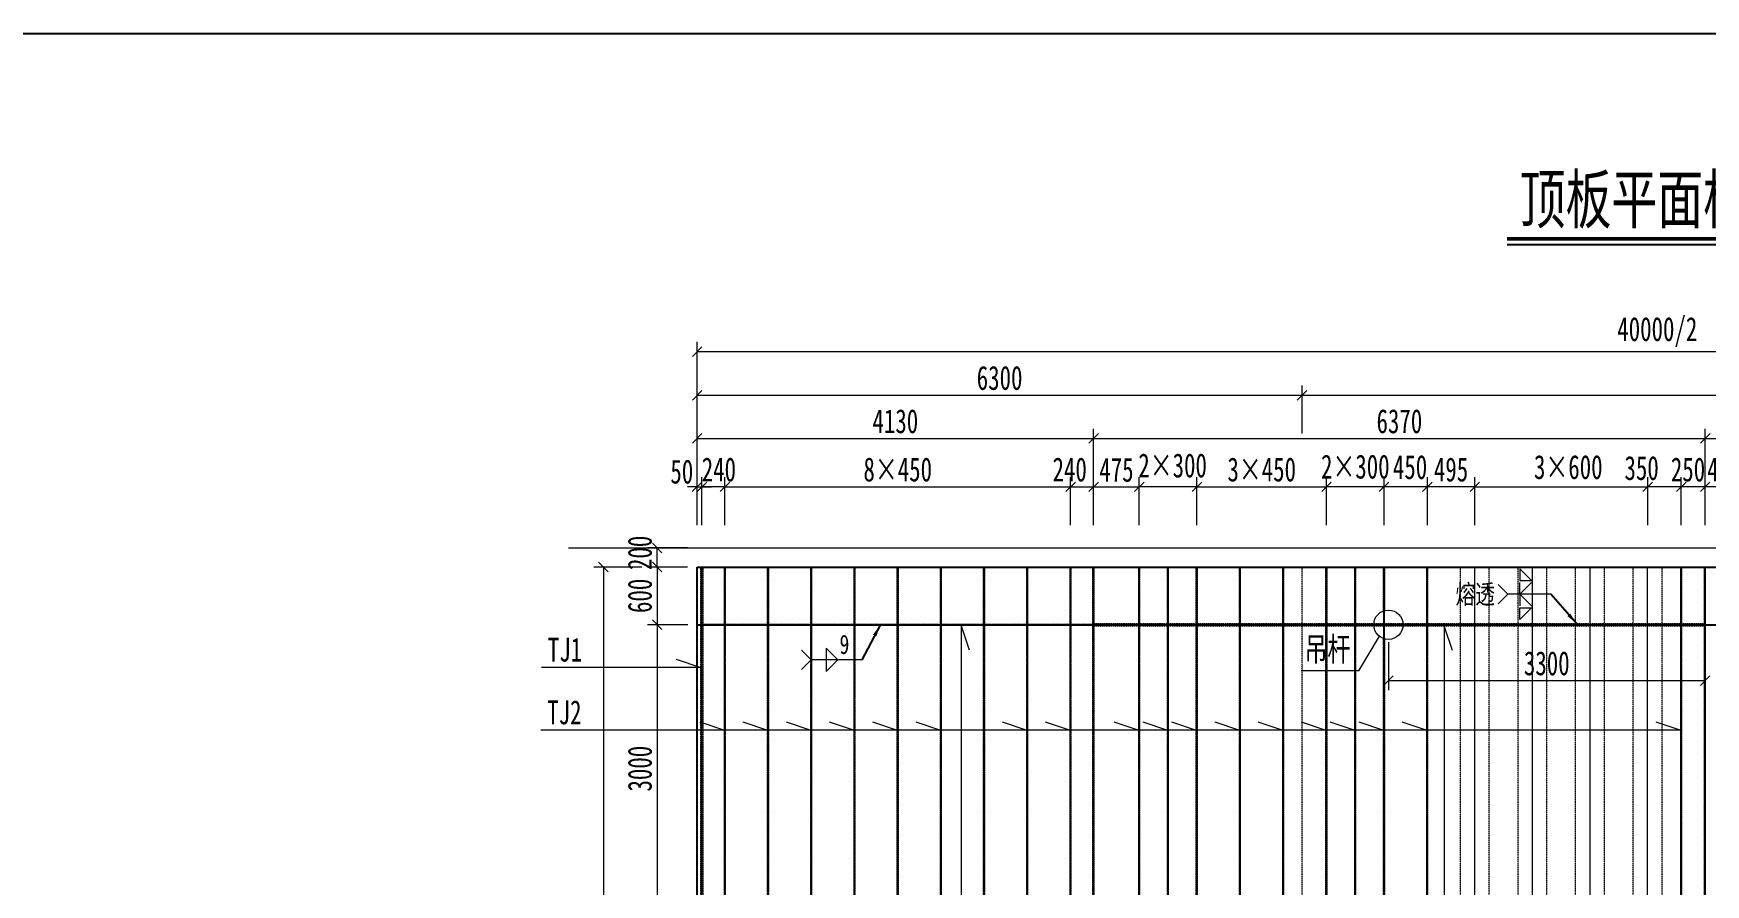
# Model space of a CAD drawing. Header units: millimetres. Extents: x 44597 to 300567, y -113054 to 73044.
# Drawn here: x 115904 to 133320, y -45180 to -36314 of the extents above; entities that cross this region are included whole.
import ezdxf
from ezdxf.enums import TextEntityAlignment as Align

# ---------------------------------------------------------------- set-up
doc = ezdxf.new("R2010")
doc.units = ezdxf.units.MM
doc.linetypes.add('CENTER2', pattern=[28.575, 19.05, -3.175, 3.175, -3.175])
doc.linetypes.add('DASHED', pattern=[0.75, 0.5, -0.25])
doc.layers.get('Defpoints').update_dxf_attribs({"color": 8})
for name, color, linetype, lineweight in [('Dim', 4, 'Continuous', 15), ('中心线', 2, 'CENTER2', 15), ('文字', 7, 'Continuous', 15), ('标注线及字体', 2, 'Continuous', 15), ('细实线', 4, 'Continuous', 15), ('虚线', 7, 'DASHED', 13), ('钢板粗线', 1, 'Continuous', 25)]:
    doc.layers.add(name, color=color, linetype=linetype, lineweight=lineweight)
doc.layers.add('Text', color=4, linetype='Continuous')
doc.styles.add('111', font='', dxfattribs={"width": 0.7})
doc.styles.add('BM_Dim', font='', dxfattribs={"width": 0.85})
doc.styles.add('SMEDI', font='', dxfattribs={"width": 0.75})
doc.styles.get("Standard").update_dxf_attribs({"font": ''})
doc.styles.get('111').set_extended_font_data('仿宋_GB2312')
doc.styles.get('BM_Dim').set_extended_font_data('仿宋_GB2312')
doc.styles.get('SMEDI').set_extended_font_data('仿宋_GB2312')
doc.styles.get('Standard').set_extended_font_data('仿宋_GB2312')
doc.dimstyles.new('200', dxfattribs={"dimscale": 0, "dimtxt": 2.5, "dimasz": 1, "dimexe": 1, "dimexo": 1, "dimgap": 0.6, "dimtad": 1, "dimdec": 0, "dimdsep": 46, "dimtxsty": '111', "dimblk": 'OBLIQUE', "dimcen": 0, "dimclrd": 4, "dimclre": 4, "dimclrt": 4, "dimadec": 1, "dimazin": 2, "dimtfac": 1, "dimtdec": 0, "dimtix": 1, "dimtmove": 2, "dimatfit": 3, "dimfxl": 4, "dimfxlon": 1, "dimtolj": 1, "dimlwd": -1, "dimlwe": -1, "dimarcsym": 0})
doc.dimstyles.new('MSteel_1.0_1.0', dxfattribs={"dimtxt": 3, "dimasz": 1.2, "dimexe": 1, "dimexo": 1, "dimgap": 1, "dimtad": 3, "dimtoh": 1, "dimdec": 0, "dimzin": 0, "dimdsep": 46, "dimtxsty": 'Standard', "dimblk": 'ARCHTICK', "dimcen": 0.09, "dimclrd": 3, "dimclre": 3, "dimadec": 0, "dimazin": 0, "dimtfac": 1, "dimtdec": 4, "dimtofl": 0, "dimtmove": 0, "dimatfit": 3, "dimfxl": 1, "dimtolj": 1, "dimtzin": 0, "dimarcsym": 0})

# ---------------------------------------------------------------- blocks, each defined once
blk = doc.blocks.new('_Oblique')
at = {"color": 0, "linetype": 'ByBlock', "lineweight": -2}
blk.add_line((-0.5, -0.5), (0.5, 0.5), dxfattribs=at)
blk = doc.blocks.new('*D350')
at = {"layer": 'Defpoints', "color": 0, "transparency": 16777216}
for p in [(142817, -40533), (142817, -40986), (133317, -41748)]:
    blk.add_point(p, dxfattribs=at)
at = {"layer": '细实线', "color": 4, "transparency": 16777216}
for p, q in [((133317, -40933), (133317, -40433)), ((133317, -40533), (142817, -40533)), ((142817, -40886), (142817, -40433))]:
    blk.add_line(p, q, dxfattribs=at)
at = {"layer": '细实线', "color": 4, "transparency": 16777216, "xscale": 99.99999999999999, "yscale": 99.99999999999999, "zscale": 99.99999999999999, "rotation": 180}
blk.add_blockref('_Oblique', (133317, -40533), dxfattribs=at)
at = {"layer": '细实线', "color": 4, "transparency": 16777216, "xscale": 99.99999999999999, "yscale": 99.99999999999999, "zscale": 99.99999999999999}
blk.add_blockref('_Oblique', (142817, -40533), dxfattribs=at)
at = {"layer": '细实线', "color": 4, "transparency": 16777216, "insert": (138067, -40355), "char_height": 250, "attachment_point": 5, "style": '111'}
blk.add_mtext('\\A1;9500', dxfattribs=at)
blk = doc.blocks.new('*D351')
at = {"layer": 'Defpoints', "color": 0, "transparency": 16777216}
for p in [(126946, -40533), (122817, -41132), (126946, -41757)]:
    blk.add_point(p, dxfattribs=at)
at = {"layer": '细实线', "color": 4, "transparency": 16777216}
for p, q in [((122817, -40933), (122817, -40433)), ((122817, -40533), (126946, -40533)), ((126946, -40933), (126946, -40433))]:
    blk.add_line(p, q, dxfattribs=at)
at = {"layer": '细实线', "color": 4, "transparency": 16777216, "xscale": 99.99999999999999, "yscale": 99.99999999999999, "zscale": 99.99999999999999, "rotation": 180}
blk.add_blockref('_Oblique', (122817, -40533), dxfattribs=at)
at = {"layer": '细实线', "color": 4, "transparency": 16777216, "xscale": 99.99999999999999, "yscale": 99.99999999999999, "zscale": 99.99999999999999}
blk.add_blockref('_Oblique', (126946, -40533), dxfattribs=at)
at = {"layer": '细实线', "color": 4, "transparency": 16777216, "insert": (124881, -40355), "char_height": 250, "attachment_point": 5, "style": '111'}
blk.add_mtext('\\A1;4130', dxfattribs=at)
blk = doc.blocks.new('*D353')
at = {"layer": 'Defpoints', "color": 0, "transparency": 16777216}
for p in [(133316, -41037), (133716, -41420), (133316, -41748)]:
    blk.add_point(p, dxfattribs=at)
at = {"layer": '细实线', "color": 4, "transparency": 16777216}
for p, q in [((133316, -41037), (133216, -41037)), ((133316, -41437), (133316, -40937)), ((133716, -41037), (133316, -41037)), ((133716, -41320), (133716, -40937)), ((133716, -41037), (133816, -41037))]:
    blk.add_line(p, q, dxfattribs=at)
at = {"layer": '细实线', "color": 4, "transparency": 16777216, "xscale": 99.99999999999999, "yscale": 99.99999999999999, "zscale": 99.99999999999999}
blk.add_blockref('_Oblique', (133316, -41037), dxfattribs=at)
at = {"layer": '细实线', "color": 4, "transparency": 16777216, "xscale": 99.99999999999999, "yscale": 99.99999999999999, "zscale": 99.99999999999999, "rotation": 180}
blk.add_blockref('_Oblique', (133716, -41037), dxfattribs=at)
at = {"layer": '细实线', "color": 4, "transparency": 16777216, "insert": (133516, -40858), "char_height": 250, "attachment_point": 5, "style": '111'}
blk.add_mtext('\\A1;400', dxfattribs=at)
blk = doc.blocks.new('*D355')
at = {"layer": 'Defpoints', "color": 0, "transparency": 16777216}
for p in [(133067, -41037), (133067, -41768), (133316, -41748)]:
    blk.add_point(p, dxfattribs=at)
at = {"layer": '细实线', "color": 4, "transparency": 16777216}
for p, q in [((133067, -41437), (133067, -40937)), ((133316, -41037), (133067, -41037)), ((133316, -41437), (133316, -40937))]:
    blk.add_line(p, q, dxfattribs=at)
at = {"layer": '细实线', "color": 4, "transparency": 16777216, "xscale": 99.99999999999999, "yscale": 99.99999999999999, "zscale": 99.99999999999999, "rotation": 180}
blk.add_blockref('_Oblique', (133067, -41037), dxfattribs=at)
at = {"layer": '细实线', "color": 4, "transparency": 16777216, "xscale": 99.99999999999999, "yscale": 99.99999999999999, "zscale": 99.99999999999999}
blk.add_blockref('_Oblique', (133316, -41037), dxfattribs=at)
at = {"layer": '细实线', "color": 4, "transparency": 16777216, "insert": (133137, -40858), "char_height": 250, "attachment_point": 5, "style": '111'}
blk.add_mtext('\\A1;250', dxfattribs=at)
blk = doc.blocks.new('*D356')
at = {"layer": 'Defpoints', "color": 0, "transparency": 16777216}
for p in [(122866, -41037), (122816, -41729), (122866, -41719)]:
    blk.add_point(p, dxfattribs=at)
at = {"layer": '细实线', "color": 4, "transparency": 16777216}
for p, q in [((122816, -41037), (122716, -41037)), ((122816, -41437), (122816, -40937)), ((122816, -41037), (122866, -41037)), ((122866, -41437), (122866, -40937)), ((122866, -41037), (122966, -41037))]:
    blk.add_line(p, q, dxfattribs=at)
at = {"layer": '细实线', "color": 4, "transparency": 16777216, "xscale": 99.99999999999999, "yscale": 99.99999999999999, "zscale": 99.99999999999999}
blk.add_blockref('_Oblique', (122816, -41037), dxfattribs=at)
at = {"layer": '细实线', "color": 4, "transparency": 16777216, "xscale": 99.99999999999999, "yscale": 99.99999999999999, "zscale": 99.99999999999999, "rotation": 180}
blk.add_blockref('_Oblique', (122866, -41037), dxfattribs=at)
at = {"layer": '细实线', "color": 4, "transparency": 16777216, "insert": (122657, -40880), "char_height": 250, "attachment_point": 5, "style": '111'}
blk.add_mtext('\\A1;50', dxfattribs=at)
blk = doc.blocks.new('*D357')
at = {"layer": 'Defpoints', "color": 0, "transparency": 16777216}
for p in [(132717, -41037), (132717, -41599), (130917, -41800)]:
    blk.add_point(p, dxfattribs=at)
at = {"layer": '细实线', "color": 4, "transparency": 16777216}
for p, q in [((130917, -41437), (130917, -40937)), ((130917, -41037), (132717, -41037)), ((132717, -41437), (132717, -40937))]:
    blk.add_line(p, q, dxfattribs=at)
at = {"layer": '细实线', "color": 4, "transparency": 16777216, "xscale": 99.99999999999999, "yscale": 99.99999999999999, "zscale": 99.99999999999999, "rotation": 180}
blk.add_blockref('_Oblique', (130917, -41037), dxfattribs=at)
at = {"layer": '细实线', "color": 4, "transparency": 16777216, "xscale": 99.99999999999999, "yscale": 99.99999999999999, "zscale": 99.99999999999999}
blk.add_blockref('_Oblique', (132717, -41037), dxfattribs=at)
at = {"layer": '细实线', "color": 4, "transparency": 16777216, "insert": (131890, -40833), "char_height": 250, "attachment_point": 5, "style": '111'}
blk.add_mtext('\\A1;3×600', dxfattribs=at)
blk = doc.blocks.new('*D359')
at = {"layer": 'Defpoints', "color": 0, "transparency": 16777216}
for p in [(132717, -41037), (132717, -41773), (133067, -41748)]:
    blk.add_point(p, dxfattribs=at)
at = {"layer": '细实线', "color": 4, "transparency": 16777216}
for p, q in [((132717, -41437), (132717, -40937)), ((133067, -41037), (132717, -41037)), ((133067, -41437), (133067, -40937))]:
    blk.add_line(p, q, dxfattribs=at)
at = {"layer": '细实线', "color": 4, "transparency": 16777216, "xscale": 99.99999999999999, "yscale": 99.99999999999999, "zscale": 99.99999999999999, "rotation": 180}
blk.add_blockref('_Oblique', (132717, -41037), dxfattribs=at)
at = {"layer": '细实线', "color": 4, "transparency": 16777216, "xscale": 99.99999999999999, "yscale": 99.99999999999999, "zscale": 99.99999999999999}
blk.add_blockref('_Oblique', (133067, -41037), dxfattribs=at)
at = {"layer": '细实线', "color": 4, "transparency": 16777216, "insert": (132654, -40843), "char_height": 250, "attachment_point": 5, "style": '111'}
blk.add_mtext('\\A1;350', dxfattribs=at)
blk = doc.blocks.new('*D360')
at = {"layer": 'Defpoints', "color": 0, "transparency": 16777216}
for p in [(142817, -40083), (142817, -40657), (129117, -41482)]:
    blk.add_point(p, dxfattribs=at)
at = {"layer": '细实线', "color": 4, "transparency": 16777216}
for p, q in [((129117, -40483), (129117, -39983)), ((142817, -40483), (142817, -39983)), ((129117, -40083), (142817, -40083))]:
    blk.add_line(p, q, dxfattribs=at)
at = {"layer": '细实线', "color": 4, "transparency": 16777216, "xscale": 99.99999999999999, "yscale": 99.99999999999999, "zscale": 99.99999999999999, "rotation": 180}
blk.add_blockref('_Oblique', (129117, -40083), dxfattribs=at)
at = {"layer": '细实线', "color": 4, "transparency": 16777216, "xscale": 99.99999999999999, "yscale": 99.99999999999999, "zscale": 99.99999999999999}
blk.add_blockref('_Oblique', (142817, -40083), dxfattribs=at)
at = {"layer": '细实线', "color": 4, "transparency": 16777216, "insert": (135967, -39904), "char_height": 250, "attachment_point": 5, "style": '111'}
blk.add_mtext('\\A1;13700', dxfattribs=at)
blk = doc.blocks.new('*D361')
at = {"layer": 'Defpoints', "color": 0, "transparency": 16777216}
for p in [(129117, -40083), (122817, -40803), (129117, -41482)]:
    blk.add_point(p, dxfattribs=at)
at = {"layer": '细实线', "color": 4, "transparency": 16777216}
for p, q in [((122817, -40483), (122817, -39983)), ((129117, -40483), (129117, -39983)), ((122817, -40083), (129117, -40083))]:
    blk.add_line(p, q, dxfattribs=at)
at = {"layer": '细实线', "color": 4, "transparency": 16777216, "xscale": 99.99999999999999, "yscale": 99.99999999999999, "zscale": 99.99999999999999, "rotation": 180}
blk.add_blockref('_Oblique', (122817, -40083), dxfattribs=at)
at = {"layer": '细实线', "color": 4, "transparency": 16777216, "xscale": 99.99999999999999, "yscale": 99.99999999999999, "zscale": 99.99999999999999}
blk.add_blockref('_Oblique', (129117, -40083), dxfattribs=at)
at = {"layer": '细实线', "color": 4, "transparency": 16777216, "insert": (125967, -39904), "char_height": 250, "attachment_point": 5, "style": '111'}
blk.add_mtext('\\A1;6300', dxfattribs=at)
blk = doc.blocks.new('*D362')
at = {"layer": 'Defpoints', "color": 0, "transparency": 16777216}
for p in [(133317, -40533), (126946, -41132), (133317, -41748)]:
    blk.add_point(p, dxfattribs=at)
at = {"layer": '细实线', "color": 4, "transparency": 16777216}
for p, q in [((126946, -40933), (126946, -40433)), ((126946, -40533), (133317, -40533)), ((133317, -40933), (133317, -40433))]:
    blk.add_line(p, q, dxfattribs=at)
at = {"layer": '细实线', "color": 4, "transparency": 16777216, "xscale": 99.99999999999999, "yscale": 99.99999999999999, "zscale": 99.99999999999999, "rotation": 180}
blk.add_blockref('_Oblique', (126946, -40533), dxfattribs=at)
at = {"layer": '细实线', "color": 4, "transparency": 16777216, "xscale": 99.99999999999999, "yscale": 99.99999999999999, "zscale": 99.99999999999999}
blk.add_blockref('_Oblique', (133317, -40533), dxfattribs=at)
at = {"layer": '细实线', "color": 4, "transparency": 16777216, "insert": (130131, -40355), "char_height": 250, "attachment_point": 5, "style": '111'}
blk.add_mtext('\\A1;6370', dxfattribs=at)
blk = doc.blocks.new('*D363')
at = {"layer": 'Defpoints', "color": 0, "transparency": 16777216}
for p in [(142817, -39628), (142817, -40378), (122817, -40486)]:
    blk.add_point(p, dxfattribs=at)
at = {"layer": '细实线', "color": 4, "transparency": 16777216}
for p, q in [((122817, -40028), (122817, -39528)), ((142817, -40028), (142817, -39528)), ((122817, -39628), (142817, -39628))]:
    blk.add_line(p, q, dxfattribs=at)
at = {"layer": '细实线', "color": 4, "transparency": 16777216, "xscale": 99.99999999999999, "yscale": 99.99999999999999, "zscale": 99.99999999999999, "rotation": 180}
blk.add_blockref('_Oblique', (122817, -39628), dxfattribs=at)
at = {"layer": '细实线', "color": 4, "transparency": 16777216, "xscale": 99.99999999999999, "yscale": 99.99999999999999, "zscale": 99.99999999999999}
blk.add_blockref('_Oblique', (142817, -39628), dxfattribs=at)
at = {"layer": '细实线', "color": 4, "transparency": 16777216, "insert": (132817, -39424), "char_height": 250, "attachment_point": 5, "style": '111'}
blk.add_mtext('\\A1;40000/2', dxfattribs=at)
blk = doc.blocks.new('*D364')
at = {"layer": 'Defpoints', "color": 0, "transparency": 16777216}
for p in [(122812, -41873), (122400, -42473), (122821, -42473)]:
    blk.add_point(p, dxfattribs=at)
at = {"layer": '细实线', "color": 4, "transparency": 16777216}
for p, q in [((122712, -41873), (122300, -41873)), ((122400, -41873), (122400, -42473)), ((122721, -42473), (122300, -42473))]:
    blk.add_line(p, q, dxfattribs=at)
at = {"layer": '细实线', "color": 4, "transparency": 16777216, "xscale": 99.99999999999999, "yscale": 99.99999999999999, "zscale": 99.99999999999999}
for p, rotation in [((122400, -41873), 90), ((122400, -42473), 270)]:
    blk.add_blockref('_Oblique', p, dxfattribs=dict(at, rotation=rotation))
at = {"layer": '细实线', "color": 4, "transparency": 16777216, "insert": (122221, -42173), "char_height": 250, "attachment_point": 5, "rotation": 90, "style": '111'}
blk.add_mtext('\\A1;600', dxfattribs=at)
blk = doc.blocks.new('*D365')
at = {"layer": 'Defpoints', "color": 0, "transparency": 16777216}
for p in [(122821, -42473), (122400, -45473), (122821, -45473)]:
    blk.add_point(p, dxfattribs=at)
at = {"layer": '细实线', "color": 4, "transparency": 16777216}
for p, q in [((122721, -42473), (122300, -42473)), ((122400, -42473), (122400, -45473)), ((122721, -45473), (122300, -45473))]:
    blk.add_line(p, q, dxfattribs=at)
at = {"layer": '细实线', "color": 4, "transparency": 16777216, "xscale": 99.99999999999999, "yscale": 99.99999999999999, "zscale": 99.99999999999999}
for p, rotation in [((122400, -42473), 90), ((122400, -45473), 270)]:
    blk.add_blockref('_Oblique', p, dxfattribs=dict(at, rotation=rotation))
at = {"layer": '细实线', "color": 4, "transparency": 16777216, "insert": (122221, -43973), "char_height": 250, "attachment_point": 5, "rotation": 90, "style": '111'}
blk.add_mtext('\\A1;3000', dxfattribs=at)
blk = doc.blocks.new('*D371')
at = {"layer": 'Defpoints', "color": 0, "transparency": 16777216}
for p in [(122541, -41873), (121840, -59873), (122557, -59873)]:
    blk.add_point(p, dxfattribs=at)
at = {"layer": '细实线', "color": 4, "transparency": 16777216}
for p, q in [((122240, -41873), (121740, -41873)), ((121840, -41873), (121840, -59873)), ((122240, -59873), (121740, -59873))]:
    blk.add_line(p, q, dxfattribs=at)
at = {"layer": '细实线', "color": 4, "transparency": 16777216, "xscale": 99.99999999999999, "yscale": 99.99999999999999, "zscale": 99.99999999999999}
for p, rotation in [((121840, -41873), 90), ((121840, -59873), 270)]:
    blk.add_blockref('_Oblique', p, dxfattribs=dict(at, rotation=rotation))
at = {"layer": '细实线', "color": 4, "transparency": 16777216, "insert": (121661, -50873), "char_height": 250, "attachment_point": 5, "rotation": 90, "style": '111'}
blk.add_mtext('\\A1;18000', dxfattribs=at)
blk = doc.blocks.new('全融透2')
at = {"layer": 'Dim'}
blk.add_line((0, 0), (-4.48, 0), dxfattribs=at)
for points in [[(-3.23, 2.65), (-3.23, 1.41), (-2, 1.41)], [(-3.23, -2.65), (-3.23, -1.41), (-2, -1.41)]]:
    blk.add_lwpolyline(points, close=True, dxfattribs=at)
for points in [[(-5.48, 1), (-4.48, 0), (-5.48, -1)], [(-2, 1.21), (-3.23, 0), (-3.23, 1.21)], [(-2, -1.21), (-3.23, 0), (-3.23, -1.21)]]:
    blk.add_lwpolyline(points, dxfattribs=at)
at = {"layer": 'Text', "style": 'SMEDI', "width": 0.75}
blk.add_text('熔透', height=2, dxfattribs=at).set_placement((-9.92, 0), align=Align.MIDDLE_LEFT)
blk = doc.blocks.new('_ArchTick')
at = {"color": 0, "linetype": 'ByBlock', "const_width": 0.15}
blk.add_lwpolyline([(-0.5, -0.5), (0.5, 0.5)], dxfattribs=at)
blk = doc.blocks.new('角焊缝1')
at = {"layer": 'Dim'}
blk.add_line((-3101.17, 370.22), (-3106.48, 370.22), dxfattribs=at)
blk.add_lwpolyline([(-3107.48, 369.22), (-3106.48, 370.22), (-3107.48, 371.22)], dxfattribs=at)
blk.add_lwpolyline([(-3104.91, 371.45), (-3104.91, 368.99), (-3103.68, 370.22)], close=True, dxfattribs=at)
blk = doc.blocks.new('*D453')
at = {"layer": 'Defpoints', "color": 0, "transparency": 16777216}
for p in [(126706, -41037), (123106, -41713), (126706, -41749)]:
    blk.add_point(p, dxfattribs=at)
at = {"layer": '细实线', "color": 4, "transparency": 16777216}
for p, q in [((123106, -41437), (123106, -40937)), ((123106, -41037), (126706, -41037)), ((126706, -41437), (126706, -40937))]:
    blk.add_line(p, q, dxfattribs=at)
at = {"layer": '细实线', "color": 4, "transparency": 16777216, "xscale": 99.99999999999999, "yscale": 99.99999999999999, "zscale": 99.99999999999999, "rotation": 180}
blk.add_blockref('_Oblique', (123106, -41037), dxfattribs=at)
at = {"layer": '细实线', "color": 4, "transparency": 16777216, "xscale": 99.99999999999999, "yscale": 99.99999999999999, "zscale": 99.99999999999999}
blk.add_blockref('_Oblique', (126706, -41037), dxfattribs=at)
at = {"layer": '细实线', "color": 4, "transparency": 16777216, "insert": (124906, -40858), "char_height": 250, "attachment_point": 5, "style": '111'}
blk.add_mtext('\\A1;8×450', dxfattribs=at)
blk = doc.blocks.new('*D454')
at = {"layer": 'Defpoints', "color": 0, "transparency": 16777216}
for p in [(127422, -41037), (126946, -41703), (127422, -41756)]:
    blk.add_point(p, dxfattribs=at)
at = {"layer": '细实线', "color": 4, "transparency": 16777216}
for p, q in [((126946, -41437), (126946, -40937)), ((126946, -41037), (127422, -41037)), ((127422, -41437), (127422, -40937))]:
    blk.add_line(p, q, dxfattribs=at)
at = {"layer": '细实线', "color": 4, "transparency": 16777216, "xscale": 99.99999999999999, "yscale": 99.99999999999999, "zscale": 99.99999999999999, "rotation": 180}
blk.add_blockref('_Oblique', (126946, -41037), dxfattribs=at)
at = {"layer": '细实线', "color": 4, "transparency": 16777216, "xscale": 99.99999999999999, "yscale": 99.99999999999999, "zscale": 99.99999999999999}
blk.add_blockref('_Oblique', (127422, -41037), dxfattribs=at)
at = {"layer": '细实线', "color": 4, "transparency": 16777216, "insert": (127184, -40861), "char_height": 250, "attachment_point": 5, "style": '111'}
blk.add_mtext('\\A1;475', dxfattribs=at)
blk = doc.blocks.new('*D455')
at = {"layer": 'Defpoints', "color": 0, "transparency": 16777216}
for p in [(126946, -41037), (126706, -41749), (126946, -41703)]:
    blk.add_point(p, dxfattribs=at)
at = {"layer": '细实线', "color": 4, "transparency": 16777216}
for p, q in [((126706, -41437), (126706, -40937)), ((126706, -41037), (126946, -41037)), ((126946, -41437), (126946, -40937))]:
    blk.add_line(p, q, dxfattribs=at)
at = {"layer": '细实线', "color": 4, "transparency": 16777216, "xscale": 99.99999999999999, "yscale": 99.99999999999999, "zscale": 99.99999999999999, "rotation": 180}
blk.add_blockref('_Oblique', (126706, -41037), dxfattribs=at)
at = {"layer": '细实线', "color": 4, "transparency": 16777216, "xscale": 99.99999999999999, "yscale": 99.99999999999999, "zscale": 99.99999999999999}
blk.add_blockref('_Oblique', (126946, -41037), dxfattribs=at)
at = {"layer": '细实线', "color": 4, "transparency": 16777216, "insert": (126697, -40858), "char_height": 250, "attachment_point": 5, "style": '111'}
blk.add_mtext('\\A1;240', dxfattribs=at)
blk = doc.blocks.new('*D456')
at = {"layer": 'Defpoints', "color": 0, "transparency": 16777216}
for p in [(127422, -41037), (127422, -41756), (128022, -41762)]:
    blk.add_point(p, dxfattribs=at)
at = {"layer": '细实线', "color": 4, "transparency": 16777216}
for p, q in [((127422, -41437), (127422, -40937)), ((128022, -41037), (127422, -41037)), ((128022, -41437), (128022, -40937))]:
    blk.add_line(p, q, dxfattribs=at)
at = {"layer": '细实线', "color": 4, "transparency": 16777216, "xscale": 99.99999999999999, "yscale": 99.99999999999999, "zscale": 99.99999999999999, "rotation": 180}
blk.add_blockref('_Oblique', (127422, -41037), dxfattribs=at)
at = {"layer": '细实线', "color": 4, "transparency": 16777216, "xscale": 99.99999999999999, "yscale": 99.99999999999999, "zscale": 99.99999999999999}
blk.add_blockref('_Oblique', (128022, -41037), dxfattribs=at)
at = {"layer": '细实线', "color": 4, "transparency": 16777216, "insert": (127769, -40816), "char_height": 250, "attachment_point": 5, "style": '111'}
blk.add_mtext('\\A1;2×300', dxfattribs=at)
blk = doc.blocks.new('*D457')
at = {"layer": 'Defpoints', "color": 0, "transparency": 16777216}
for p in [(129372, -41037), (128022, -41762), (129372, -41769)]:
    blk.add_point(p, dxfattribs=at)
at = {"layer": '细实线', "color": 4, "transparency": 16777216}
for p, q in [((128022, -41437), (128022, -40937)), ((128022, -41037), (129372, -41037)), ((129372, -41437), (129372, -40937))]:
    blk.add_line(p, q, dxfattribs=at)
at = {"layer": '细实线', "color": 4, "transparency": 16777216, "xscale": 99.99999999999999, "yscale": 99.99999999999999, "zscale": 99.99999999999999, "rotation": 180}
blk.add_blockref('_Oblique', (128022, -41037), dxfattribs=at)
at = {"layer": '细实线', "color": 4, "transparency": 16777216, "xscale": 99.99999999999999, "yscale": 99.99999999999999, "zscale": 99.99999999999999}
blk.add_blockref('_Oblique', (129372, -41037), dxfattribs=at)
at = {"layer": '细实线', "color": 4, "transparency": 16777216, "insert": (128697, -40858), "char_height": 250, "attachment_point": 5, "style": '111'}
blk.add_mtext('\\A1;3×450', dxfattribs=at)
blk = doc.blocks.new('*D458')
at = {"layer": 'Defpoints', "color": 0, "transparency": 16777216}
for p in [(129972, -41037), (129972, -41760), (130422, -41746)]:
    blk.add_point(p, dxfattribs=at)
at = {"layer": '细实线', "color": 4, "transparency": 16777216}
for p, q in [((129972, -41437), (129972, -40937)), ((130422, -41037), (129972, -41037)), ((130422, -41437), (130422, -40937))]:
    blk.add_line(p, q, dxfattribs=at)
at = {"layer": '细实线', "color": 4, "transparency": 16777216, "xscale": 99.99999999999999, "yscale": 99.99999999999999, "zscale": 99.99999999999999, "rotation": 180}
blk.add_blockref('_Oblique', (129972, -41037), dxfattribs=at)
at = {"layer": '细实线', "color": 4, "transparency": 16777216, "xscale": 99.99999999999999, "yscale": 99.99999999999999, "zscale": 99.99999999999999}
blk.add_blockref('_Oblique', (130422, -41037), dxfattribs=at)
at = {"layer": '细实线', "color": 4, "transparency": 16777216, "insert": (130242, -40833), "char_height": 250, "attachment_point": 5, "style": '111'}
blk.add_mtext('\\A1;450', dxfattribs=at)
blk = doc.blocks.new('*D459')
at = {"layer": 'Defpoints', "color": 0, "transparency": 16777216}
for p in [(129372, -41037), (129372, -41769), (129972, -41746)]:
    blk.add_point(p, dxfattribs=at)
at = {"layer": '细实线', "color": 4, "transparency": 16777216}
for p, q in [((129372, -41437), (129372, -40937)), ((129972, -41037), (129372, -41037)), ((129972, -41437), (129972, -40937))]:
    blk.add_line(p, q, dxfattribs=at)
at = {"layer": '细实线', "color": 4, "transparency": 16777216, "xscale": 99.99999999999999, "yscale": 99.99999999999999, "zscale": 99.99999999999999, "rotation": 180}
blk.add_blockref('_Oblique', (129372, -41037), dxfattribs=at)
at = {"layer": '细实线', "color": 4, "transparency": 16777216, "xscale": 99.99999999999999, "yscale": 99.99999999999999, "zscale": 99.99999999999999}
blk.add_blockref('_Oblique', (129972, -41037), dxfattribs=at)
at = {"layer": '细实线', "color": 4, "transparency": 16777216, "insert": (129672, -40828), "char_height": 250, "attachment_point": 5, "style": '111'}
blk.add_mtext('\\A1;2×300', dxfattribs=at)
blk = doc.blocks.new('*D460')
at = {"layer": 'Defpoints', "color": 0, "transparency": 16777216}
for p in [(130422, -41037), (130422, -41753), (130917, -41746)]:
    blk.add_point(p, dxfattribs=at)
at = {"layer": '细实线', "color": 4, "transparency": 16777216}
for p, q in [((130422, -41437), (130422, -40937)), ((130917, -41037), (130422, -41037)), ((130917, -41437), (130917, -40937))]:
    blk.add_line(p, q, dxfattribs=at)
at = {"layer": '细实线', "color": 4, "transparency": 16777216, "xscale": 99.99999999999999, "yscale": 99.99999999999999, "zscale": 99.99999999999999, "rotation": 180}
blk.add_blockref('_Oblique', (130422, -41037), dxfattribs=at)
at = {"layer": '细实线', "color": 4, "transparency": 16777216, "xscale": 99.99999999999999, "yscale": 99.99999999999999, "zscale": 99.99999999999999}
blk.add_blockref('_Oblique', (130917, -41037), dxfattribs=at)
at = {"layer": '细实线', "color": 4, "transparency": 16777216, "insert": (130669, -40858), "char_height": 250, "attachment_point": 5, "style": '111'}
blk.add_mtext('\\A1;495', dxfattribs=at)
blk = doc.blocks.new('*D461')
at = {"layer": 'Defpoints', "color": 0, "transparency": 16777216}
for p in [(122866, -41037), (122866, -41719), (123106, -41713)]:
    blk.add_point(p, dxfattribs=at)
at = {"layer": '细实线', "color": 4, "transparency": 16777216}
for p, q in [((122866, -41437), (122866, -40937)), ((123106, -41037), (122866, -41037)), ((123106, -41437), (123106, -40937))]:
    blk.add_line(p, q, dxfattribs=at)
at = {"layer": '细实线', "color": 4, "transparency": 16777216, "xscale": 99.99999999999999, "yscale": 99.99999999999999, "zscale": 99.99999999999999, "rotation": 180}
blk.add_blockref('_Oblique', (122866, -41037), dxfattribs=at)
at = {"layer": '细实线', "color": 4, "transparency": 16777216, "xscale": 99.99999999999999, "yscale": 99.99999999999999, "zscale": 99.99999999999999}
blk.add_blockref('_Oblique', (123106, -41037), dxfattribs=at)
at = {"layer": '细实线', "color": 4, "transparency": 16777216, "insert": (123043, -40858), "char_height": 250, "attachment_point": 5, "style": '111'}
blk.add_mtext('\\A1;240', dxfattribs=at)
blk = doc.blocks.new('*D485')
at = {"layer": 'Defpoints', "color": 0, "transparency": 16777216}
for p in [(122400, -41673), (122816, -41673), (122816, -41873)]:
    blk.add_point(p, dxfattribs=at)
at = {"layer": '细实线', "color": 4, "transparency": 16777216}
for p, q in [((122716, -41673), (122300, -41673)), ((122400, -41873), (122400, -41673)), ((122716, -41873), (122300, -41873))]:
    blk.add_line(p, q, dxfattribs=at)
at = {"layer": '细实线', "color": 4, "transparency": 16777216, "xscale": 99.99999999999999, "yscale": 99.99999999999999, "zscale": 99.99999999999999}
for p, rotation in [((122400, -41673), 90), ((122400, -41873), 270)]:
    blk.add_blockref('_Oblique', p, dxfattribs=dict(at, rotation=rotation))
at = {"layer": '细实线', "color": 4, "transparency": 16777216, "insert": (122221, -41725), "char_height": 250, "attachment_point": 5, "rotation": 90, "style": '111'}
blk.add_mtext('\\A1;200', dxfattribs=at)
blk = doc.blocks.new('*D488')
at = {"layer": 'Defpoints', "color": 0, "transparency": 16777216}
for p in [(130016, -42473), (133316, -42473), (133316, -43056)]:
    blk.add_point(p, dxfattribs=at)
at = {"layer": '细实线', "color": 4, "transparency": 16777216}
for p, q in [((130016, -42656), (130016, -43156)), ((133316, -42656), (133316, -43156)), ((130016, -43056), (133316, -43056))]:
    blk.add_line(p, q, dxfattribs=at)
at = {"layer": '细实线', "color": 4, "transparency": 16777216, "xscale": 99.99999999999999, "yscale": 99.99999999999999, "zscale": 99.99999999999999, "rotation": 180}
blk.add_blockref('_Oblique', (130016, -43056), dxfattribs=at)
at = {"layer": '细实线', "color": 4, "transparency": 16777216, "xscale": 99.99999999999999, "yscale": 99.99999999999999, "zscale": 99.99999999999999}
blk.add_blockref('_Oblique', (133316, -43056), dxfattribs=at)
at = {"layer": '细实线', "color": 4, "transparency": 16777216, "insert": (131666, -42877), "char_height": 250, "attachment_point": 5, "style": '111'}
blk.add_mtext('\\A1;3300', dxfattribs=at)

msp = doc.modelspace()

# ---------------------------------------------------------------- linework, layer by layer
at = {"color": 4}
msp.add_line((131251.8, -38513.2), (134396.4, -38513.2), dxfattribs=at)
at = {"color": 6, "const_width": 36}
msp.add_lwpolyline([(131251.8, -38453.2), (134396.4, -38453.2)], dxfattribs=at)
at = {"layer": 'Defpoints'}
for p, q in [((122866.3, -59873.3), (122866.3, -41873.3)), ((123106.7, -59873.3), (123106.7, -41873.3)), ((123556.7, -59873.3), (123556.7, -41873.3)), ((124006.7, -59873.3), (124006.7, -41873.3)), ((124456.7, -59873.3), (124456.7, -41873.3)), ((124906.7, -59873.3), (124906.7, -41873.3)), ((125356.7, -59873.3), (125356.7, -41873.3)), ((125806.7, -59873.3), (125806.7, -41873.3)), ((126256.7, -59873.3), (126256.7, -41873.3)), ((126706.7, -59873.3), (126706.7, -41873.3)), ((126946.3, -59873.3), (126946.3, -41873.3)), ((127421.7, -59873.3), (127421.7, -41873.3)), ((127721.7, -59873.3), (127721.7, -41873.3)), ((128021.7, -59873.3), (128021.7, -41873.3)), ((128471.7, -59873.3), (128471.7, -41873.3)), ((128921.7, -59873.3), (128921.7, -41873.3)), ((129371.7, -59873.3), (129371.7, -41873.3)), ((129671.7, -59873.3), (129671.7, -41873.3)), ((129971.7, -59873.3), (129971.7, -41873.3)), ((130421.7, -59873.3), (130421.7, -41873.3)), ((133066.6, -59873.3), (133066.6, -41873.3)), ((133316.3, -59873.3), (133316.3, -41873.3)), ((122816.3, -42473.3), (142816.3, -42473.3))]:
    msp.add_line(p, q, dxfattribs=at)
msp.add_lwpolyline([(113566.6, -36314.1), (152066.6, -36314.1), (152066.6, -61894.1), (113566.6, -61894.1)], close=True, dxfattribs=at)
at = {"layer": '中心线', "ltscale": 0.3}
msp.add_line((121477.5, -41673.3), (144211.9, -41673.3), dxfattribs=at)
at = {"layer": '中心线', "color": 6, "ltscale": 0.3}
for p, q in [((130916.7, -59873.3), (130916.7, -41873.3)), ((131516.7, -59873.3), (131516.7, -41873.3)), ((132116.7, -59873.3), (132116.7, -41873.3)), ((132716.6, -59873.3), (132716.6, -41873.3))]:
    msp.add_line(p, q, dxfattribs=at)
at = {"layer": '细实线'}
for p, q in [((125567.4, -42479.3), (125567.4, -60594.3)), ((125654.6, -42737.1), (125567.4, -42479.3)), ((130598.1, -42485.3), (130598.1, -60600.3)), ((130685.3, -42743.1), (130598.1, -42485.3)), ((129710, -42953.3), (129923.5, -42594.3)), ((122596.5, -42832.1), (122854.3, -42919.3)), ((122854.3, -42919.3), (121195.8, -42919.3)), ((129710, -42953.3), (129108.8, -42953.3)), ((122843, -43484.7), (123100.7, -43571.9)), ((123293, -43484.7), (123550.7, -43571.9)), ((123743, -43484.7), (124000.7, -43571.9)), ((124193, -43484.7), (124450.7, -43571.9)), ((124643, -43484.7), (124900.7, -43571.9)), ((125093, -43484.7), (125350.7, -43571.9)), ((125993, -43484.7), (126250.7, -43571.9)), ((126443, -43484.7), (126700.7, -43571.9)), ((127158, -43484.7), (127415.7, -43571.9)), ((127458, -43484.7), (127715.7, -43571.9)), ((127758, -43484.7), (128015.7, -43571.9)), ((128208, -43484.7), (128465.7, -43571.9)), ((128658, -43484.7), (128915.7, -43571.9)), ((129108, -43484.7), (129365.7, -43571.9)), ((129408, -43484.7), (129665.7, -43571.9)), ((129708, -43484.7), (129965.7, -43571.9)), ((130158, -43484.7), (130415.7, -43571.9)), ((132802.8, -43484.7), (133060.6, -43571.9)), ((133060.6, -43571.9), (121189.5, -43571.9))]:
    msp.add_line(p, q, dxfattribs=at)
msp.add_circle((130016.3, -42473.3), 152.5, dxfattribs=at)
at = {"layer": '虚线', "color": 2, "ltscale": 4}
for p, q in [((122854.3, -59873.3), (122854.3, -41873.3)), ((122878.3, -59873.3), (122878.3, -41873.3)), ((126939.3, -59873.3), (126939.3, -41873.3)), ((126953.3, -59873.3), (126953.3, -41873.3)), ((126952.6, -42461.3), (133309.3, -42461.3)), ((126952.6, -42485.3), (133309.3, -42485.3))]:
    msp.add_line(p, q, dxfattribs=at)
at = {"layer": '虚线', "ltscale": 4}
for p, q in [((123100.7, -59873.3), (123100.7, -41873.3)), ((123112.7, -59873.3), (123112.7, -41873.3)), ((123550.7, -59873.3), (123550.7, -41873.3)), ((123562.7, -59873.3), (123562.7, -41873.3)), ((124000.7, -59873.3), (124000.7, -41873.3)), ((124012.7, -59873.3), (124012.7, -41873.3)), ((124450.7, -59873.3), (124450.7, -41873.3)), ((124462.7, -59873.3), (124462.7, -41873.3)), ((124900.7, -59873.3), (124900.7, -41873.3)), ((124912.7, -59873.3), (124912.7, -41873.3)), ((125350.7, -59873.3), (125350.7, -41873.3)), ((125362.7, -59873.3), (125362.7, -41873.3)), ((125800.7, -59873.3), (125800.7, -41873.3)), ((125812.7, -59873.3), (125812.7, -41873.3)), ((126250.7, -59873.3), (126250.7, -41873.3)), ((126262.7, -59873.3), (126262.7, -41873.3)), ((126700.7, -59873.3), (126700.7, -41873.3)), ((126712.7, -59873.3), (126712.7, -41873.3)), ((127415.7, -59873.3), (127415.7, -41873.3)), ((127427.7, -59873.3), (127427.7, -41873.3)), ((127715.7, -59873.3), (127715.7, -41873.3)), ((127727.7, -59873.3), (127727.7, -41873.3)), ((128015.7, -59873.3), (128015.7, -41873.3)), ((128027.7, -59873.3), (128027.7, -41873.3)), ((128465.7, -59873.3), (128465.7, -41873.3)), ((128477.7, -59873.3), (128477.7, -41873.3)), ((128915.7, -59873.3), (128915.7, -41873.3)), ((128927.7, -59873.3), (128927.7, -41873.3)), ((129116.6, -59873.3), (129116.6, -41873.3)), ((129365.7, -59873.3), (129365.7, -41873.3)), ((129377.7, -59873.3), (129377.7, -41873.3)), ((129665.7, -59873.3), (129665.7, -41873.3)), ((129677.7, -59873.3), (129677.7, -41873.3)), ((129965.7, -42329.4), (129965.7, -41873.3)), ((129977.7, -42325.7), (129977.7, -41873.3)), ((130415.7, -59873.3), (130415.7, -41873.3)), ((130427.7, -59873.3), (130427.7, -41873.3)), ((133060.6, -59873.3), (133060.6, -41873.3)), ((133072.6, -59873.3), (133072.6, -41873.3)), ((129965.7, -59873.3), (129965.7, -42617.1)), ((129977.7, -59873.3), (129977.7, -42620.8))]:
    msp.add_line(p, q, dxfattribs=at)
at = {"layer": '虚线', "color": 6, "ltscale": 4}
for p, q in [((130766.7, -59873.3), (130766.7, -41873.3)), ((131066.7, -59873.3), (131066.7, -41873.3)), ((131366.7, -59873.3), (131366.7, -41873.3)), ((131666.7, -59873.3), (131666.7, -41873.3)), ((131966.7, -59873.3), (131966.7, -41873.3)), ((132266.7, -59873.3), (132266.7, -41873.3)), ((132566.6, -59873.3), (132566.6, -41873.3)), ((132866.6, -59873.3), (132866.6, -41873.3))]:
    msp.add_line(p, q, dxfattribs=at)
at = {"layer": '虚线', "color": 2, "ltscale": 2}
for p, q in [((133309.3, -59873.3), (133309.3, -41873.3)), ((122878.3, -42467.3), (126938.6, -42467.3)), ((122878.3, -42479.3), (126938.6, -42479.3))]:
    msp.add_line(p, q, dxfattribs=at)
at = {"layer": '钢板粗线'}
for p, q in [((122816.3, -41873.3), (142816.3, -41873.3)), ((122816.3, -59873.3), (122816.3, -41873.3))]:
    msp.add_line(p, q, dxfattribs=at)

# ---------------------------------------------------------------- block references
at = {"layer": '细实线', "color": 8}
for name, p, xscale, yscale, zscale in [('全融透2', (131708.2, -42155.5), 99.99999999999999, 99.99999999999999, 99.99999999999999), ('角焊缝1', (434651.1, -79861.3), 100, 100, 100)]:
    msp.add_blockref(name, p, dxfattribs=dict(at, xscale=xscale, yscale=yscale, zscale=zscale))

# ---------------------------------------------------------------- texts
at = {"layer": 'Text', "style": 'SMEDI', "width": 0.75}
msp.add_text('9', height=200, dxfattribs=at).set_placement((124299.8, -42678), align=Align.MIDDLE_LEFT)
at = {"layer": '文字', "style": 'BM_Dim', "width": 0.7}
for s, p in [('TJ1', (121440, -42933)), ('吊杆', (129381.3, -42928.2)), ('TJ2', (121433.7, -43585.6))]:
    msp.add_text(s, height=250, dxfattribs=at).set_placement(p, align=Align.BOTTOM_CENTER)
at = {"layer": '标注线及字体', "style": '111', "width": 0.7}
msp.add_text('顶板平面构造', height=500, dxfattribs=at).set_placement((132816.6, -38032.2), align=Align.MIDDLE)

# ---------------------------------------------------------------- dimensions: what is measured, and where the dimension line sits
at = {"layer": '细实线'}
for base, p1, p2, text, override, picture, middle in [((142816.6, -39627.9), (122816.6, -40485.9), (142816.6, -40377.9), '40000/2', {"dimscale": 100, "dimblk": 'Oblique'}, '*D363', (132816.6, -39423.9)), ((126706.3, -41037.2), (123106.3, -41713.1), (126706.3, -41749.1), '8×450', {"dimscale": 100, "dimtxsty": '111', "dimblk": 'Oblique'}, '*D453', (124906.3, -40858.3)), ((129371.7, -41037.2), (128021.7, -41761.9), (129371.7, -41769.1), '3×450', {"dimscale": 100, "dimtxsty": '111', "dimblk": 'Oblique'}, '*D457', (128696.7, -40858.3))]:
    dim = msp.add_linear_dim(base=base, p1=p1, p2=p2, text=text, dimstyle='200', override=override, dxfattribs=at)
    dim.commit()
    dim.dimension.update_dxf_attribs({"geometry": picture, "text_midpoint": middle})
for base, p1, p2, picture, middle in [((129116.6, -40082.6), (122816.6, -40803), (129116.6, -41482.1), '*D361', (125966.6, -39903.7)), ((142816.6, -40082.6), (129116.6, -41482.1), (142816.6, -40657.5), '*D360', (135966.6, -39903.7)), ((126946.3, -40533.4), (122816.6, -41131.7), (126946.3, -41757.4), '*D351', (124881.4, -40354.5)), ((133316.5, -40533.4), (126946.3, -41131.7), (133316.5, -41747.8), '*D362', (130131.4, -40354.5)), ((142816.6, -40533.4), (133316.5, -41747.8), (142816.6, -40986.1), '*D350', (138066.5, -40354.5)), ((127421.7, -41037.2), (126946.3, -41703.4), (127421.7, -41755.9), '*D454', (127184, -40861)), ((130421.7, -41037.2), (130916.7, -41745.9), (130421.7, -41753.2), '*D460', (130669.2, -40858.3)), ((133316.3, -41037.2), (133716.3, -41419.8), (133316.3, -41747.8), '*D353', (133516.3, -40858.3)), ((133316.3, -43056.1), (130016.3, -42473.3), (133316.3, -42473.3), '*D488', (131666.3, -42877.2))]:
    dim = msp.add_linear_dim(base=base, p1=p1, p2=p2, dimstyle='200', override={"dimscale": 100, "dimblk": 'Oblique'}, dxfattribs=at)
    dim.commit()
    dim.dimension.update_dxf_attribs({"geometry": picture, "text_midpoint": middle})
for base, p1, p2, override, picture, middle in [((122866.3, -41037.2), (122816.3, -41729.5), (122866.3, -41719.1), {"dimscale": 100, "dimblk": 'Oblique'}, '*D356', (122657.4, -40880.1)), ((122866.3, -41037.2), (123106.3, -41713.1), (122866.3, -41719.1), {"dimscale": 100, "dimblk": 'Oblique'}, '*D461', (123042.7, -40858.3)), ((126946.3, -41037.2), (126706.3, -41749.1), (126946.3, -41703.4), {"dimscale": 100, "dimblk": 'Oblique'}, '*D455', (126697.3, -40858.3)), ((129971.7, -41037.2), (130421.7, -41745.9), (129971.7, -41760), {"dimscale": 100, "dimtxsty": '111', "dimblk": 'Oblique'}, '*D458', (130241.7, -40833.3)), ((132716.6, -41037.2), (133066.6, -41747.8), (132716.6, -41772.8), {"dimscale": 100, "dimblk": 'Oblique'}, '*D359', (132654, -40843.4)), ((133066.6, -41037.2), (133316.3, -41747.8), (133066.6, -41767.5), {"dimscale": 100, "dimblk": 'Oblique'}, '*D355', (133137.4, -40858.3))]:
    dim = msp.add_linear_dim(base=base, p1=p1, p2=p2, dimstyle='200', override=override, dxfattribs=at)
    dim.commit()
    dim.dimension.update_dxf_attribs({"geometry": picture, "text_midpoint": middle, "dimtype": 160})
for base, p1, p2, text, picture, middle in [((127421.7, -41037.2), (128021.7, -41761.9), (127421.7, -41755.9), '2×300', '*D456', (127768.6, -40816)), ((129371.7, -41037.2), (129971.7, -41745.9), (129371.7, -41769), '2×300', '*D459', (129671.7, -40828)), ((132716.6, -41037.2), (130916.7, -41799.8), (132716.6, -41599.2), '3×600', '*D357', (131889.9, -40833.3))]:
    dim = msp.add_linear_dim(base=base, p1=p1, p2=p2, text=text, dimstyle='200', override={"dimscale": 100, "dimtxsty": '111', "dimblk": 'Oblique'}, dxfattribs=at)
    dim.commit()
    dim.dimension.update_dxf_attribs({"geometry": picture, "text_midpoint": middle, "dimtype": 160})
dim = msp.add_linear_dim(base=(122399.5, -41673.3), p1=(122816.3, -41873.3), p2=(122816.3, -41673.3), angle=90, dimstyle='200', override={"dimscale": 100, "dimblk": 'Oblique'}, dxfattribs=at)
dim.commit()
dim.dimension.update_dxf_attribs({"geometry": '*D485', "text_midpoint": (122220.6, -41725.3), "dimtype": 160})
for base, p1, p2, picture, middle in [((121839.7, -59873.3), (122540.7, -41873.3), (122556.7, -59873.3), '*D371', (121660.8, -50873.3)), ((122399.5, -42473.3), (122811.8, -41873.3), (122821.4, -42473.3), '*D364', (122220.6, -42173.3)), ((122399.5, -45473.3), (122821.4, -42473.3), (122821.4, -45473.3), '*D365', (122220.6, -43973.3))]:
    dim = msp.add_linear_dim(base=base, p1=p1, p2=p2, angle=270, dimstyle='200', override={"dimscale": 100, "dimblk": 'Oblique'}, dxfattribs=at)
    dim.commit()
    dim.dimension.update_dxf_attribs({"geometry": picture, "text_midpoint": middle})

# ---------------------------------------------------------------- leaders
at = {"layer": 'Dim'}
for points in [[(131974.7, -42461.3), (131708.2, -42155.5)], [(124721.9, -42479.3), (124533.6, -42839)]]:
    msp.add_leader(points, dimstyle='MSteel_1.0_1.0', override={"dimscale": 100, "dimclrd": 256}, dxfattribs=at)

doc.saveas('drawing.dxf')
